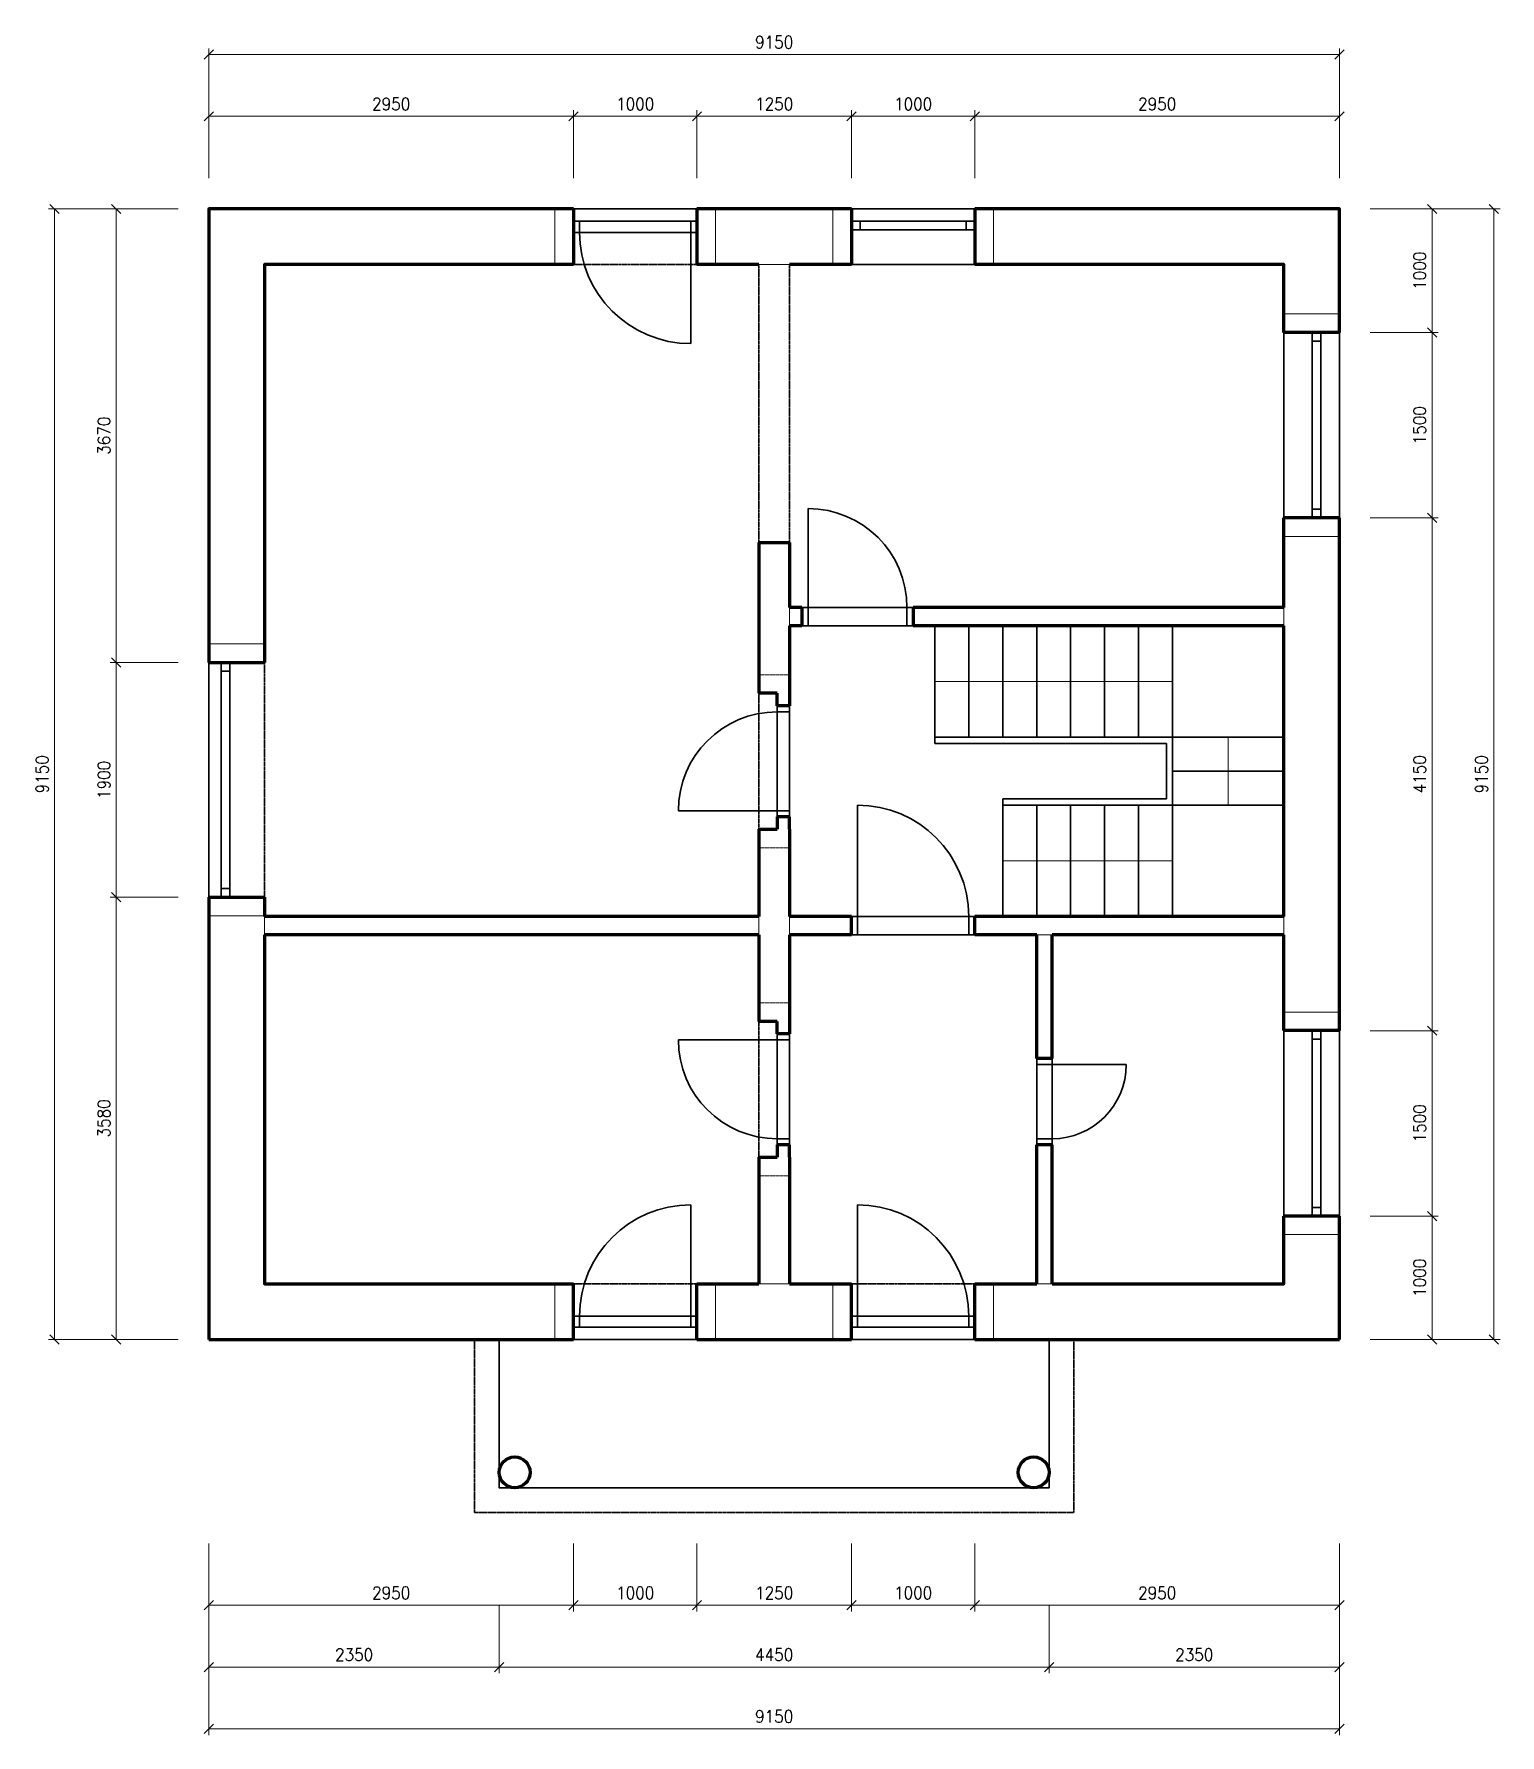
# Model space of a CAD drawing. Header units: millimetres. Extents: x 17280 to 29146, y 14848 to 28614.
import ezdxf

# ---------------------------------------------------------------- set-up
doc = ezdxf.new("R2010")
doc.units = ezdxf.units.MM
doc.header["$LTSCALE"] = 0.5
doc.header["$MEASUREMENT"] = 0
doc.linetypes.add('ACAD_ISO10W100', pattern=[18, 12, -3, 0, -3])
doc.linetypes.add('ACAD_ISO12W100', pattern=[21, 12, -3, 0, -3, 0, -3])
for name, color, linetype, lineweight in [('0.18', 51, 'Continuous', 18), ('0.25', 255, 'Continuous', 25), ('0.35', 6, 'Continuous', 35), ('0.7', 30, 'Continuous', 70)]:
    doc.layers.add(name, color=color, linetype=linetype, lineweight=lineweight)
doc.styles.add('MyTextStyle', font='romans.shx', dxfattribs={"width": 0.9})
doc.dimstyles.new('Standard SK ext', dxfattribs={"dimtxt": 100, "dimasz": 75, "dimexe": 50, "dimexo": 0, "dimgap": 50, "dimtad": 1, "dimdec": 0, "dimrnd": 5, "dimzin": 0, "dimdsep": 46, "dimtxsty": 'MyTextStyle', "dimblk": 'OBLIQUE', "dimcen": 0, "dimclrd": 51, "dimclre": 51, "dimadec": 0, "dimazin": 0, "dimtfac": 1, "dimtdec": 0, "dimtofl": 0, "dimtmove": 0, "dimatfit": 2, "dimfxl": 500, "dimfxlon": 1, "dimtolj": 1, "dimtzin": 0, "dimlwd": 18, "dimlwe": 18, "dimarcsym": 0})

# ---------------------------------------------------------------- blocks, each defined once
blk = doc.blocks.new('_Oblique')
at = {"color": 0, "linetype": 'ByBlock', "lineweight": -2}
blk.add_line((-0.5, -0.5), (0.5, 0.5), dxfattribs=at)
blk = doc.blocks.new('*D2')
at = {"layer": '0.25', "color": 51, "linetype": 'Continuous', "lineweight": 18, "transparency": 16777216}
for p, q in [((18696, 27448), (18696, 27998)), ((18696, 27948), (21646, 27948)), ((21646, 27448), (21646, 27998))]:
    blk.add_line(p, q, dxfattribs=at)
at = {"layer": 'Defpoints', "color": 0, "transparency": 16777216}
for p in [(21646, 27948), (18696, 27198), (21646, 27198)]:
    blk.add_point(p, dxfattribs=at)
at = {"layer": '0.25', "color": 51, "lineweight": 18, "transparency": 16777216, "xscale": 75, "yscale": 75, "zscale": 75, "rotation": 180}
blk.add_blockref('_Oblique', (18696, 27948), dxfattribs=at)
at = {"layer": '0.25', "color": 51, "lineweight": 18, "transparency": 16777216, "xscale": 75, "yscale": 75, "zscale": 75}
blk.add_blockref('_Oblique', (21646, 27948), dxfattribs=at)
at = {"layer": '0.25', "color": 0, "transparency": 16777216, "insert": (20171, 28048), "char_height": 100, "attachment_point": 5, "style": 'MyTextStyle'}
blk.add_mtext('\\A1;2950', dxfattribs=at)
blk = doc.blocks.new('*D3')
at = {"layer": '0.25', "color": 51, "linetype": 'Continuous', "lineweight": 18, "transparency": 16777216}
for p, q in [((21646, 27448), (21646, 27998)), ((21646, 27948), (22646, 27948)), ((22646, 27448), (22646, 27998))]:
    blk.add_line(p, q, dxfattribs=at)
at = {"layer": 'Defpoints', "color": 0, "transparency": 16777216}
for p in [(22646, 27948), (21646, 27198), (22646, 27198)]:
    blk.add_point(p, dxfattribs=at)
at = {"layer": '0.25', "color": 51, "lineweight": 18, "transparency": 16777216, "xscale": 75, "yscale": 75, "zscale": 75, "rotation": 180}
blk.add_blockref('_Oblique', (21646, 27948), dxfattribs=at)
at = {"layer": '0.25', "color": 51, "lineweight": 18, "transparency": 16777216, "xscale": 75, "yscale": 75, "zscale": 75}
blk.add_blockref('_Oblique', (22646, 27948), dxfattribs=at)
at = {"layer": '0.25', "color": 0, "transparency": 16777216, "insert": (22146, 28048), "char_height": 100, "attachment_point": 5, "style": 'MyTextStyle'}
blk.add_mtext('\\A1;1000', dxfattribs=at)
blk = doc.blocks.new('*D4')
at = {"layer": '0.25', "color": 51, "linetype": 'Continuous', "lineweight": 18, "transparency": 16777216}
for p, q in [((22646, 27448), (22646, 27998)), ((22646, 27948), (23896, 27948)), ((23896, 27448), (23896, 27998))]:
    blk.add_line(p, q, dxfattribs=at)
at = {"layer": 'Defpoints', "color": 0, "transparency": 16777216}
for p in [(23896, 27948), (22646, 27198), (23896, 27198)]:
    blk.add_point(p, dxfattribs=at)
at = {"layer": '0.25', "color": 51, "lineweight": 18, "transparency": 16777216, "xscale": 75, "yscale": 75, "zscale": 75, "rotation": 180}
blk.add_blockref('_Oblique', (22646, 27948), dxfattribs=at)
at = {"layer": '0.25', "color": 51, "lineweight": 18, "transparency": 16777216, "xscale": 75, "yscale": 75, "zscale": 75}
blk.add_blockref('_Oblique', (23896, 27948), dxfattribs=at)
at = {"layer": '0.25', "color": 0, "transparency": 16777216, "insert": (23271, 28048), "char_height": 100, "attachment_point": 5, "style": 'MyTextStyle'}
blk.add_mtext('\\A1;1250', dxfattribs=at)
blk = doc.blocks.new('*D5')
at = {"layer": '0.25', "color": 51, "linetype": 'Continuous', "lineweight": 18, "transparency": 16777216}
for p, q in [((23896, 27448), (23896, 27998)), ((23896, 27948), (24896, 27948)), ((24896, 27448), (24896, 27998))]:
    blk.add_line(p, q, dxfattribs=at)
at = {"layer": 'Defpoints', "color": 0, "transparency": 16777216}
for p in [(24896, 27948), (23896, 27198), (24896, 27198)]:
    blk.add_point(p, dxfattribs=at)
at = {"layer": '0.25', "color": 51, "lineweight": 18, "transparency": 16777216, "xscale": 75, "yscale": 75, "zscale": 75, "rotation": 180}
blk.add_blockref('_Oblique', (23896, 27948), dxfattribs=at)
at = {"layer": '0.25', "color": 51, "lineweight": 18, "transparency": 16777216, "xscale": 75, "yscale": 75, "zscale": 75}
blk.add_blockref('_Oblique', (24896, 27948), dxfattribs=at)
at = {"layer": '0.25', "color": 0, "transparency": 16777216, "insert": (24396, 28048), "char_height": 100, "attachment_point": 5, "style": 'MyTextStyle'}
blk.add_mtext('\\A1;1000', dxfattribs=at)
blk = doc.blocks.new('*D6')
at = {"layer": '0.25', "color": 51, "linetype": 'Continuous', "lineweight": 18, "transparency": 16777216}
for p, q in [((24896, 27448), (24896, 27998)), ((24896, 27948), (27846, 27948)), ((27846, 27448), (27846, 27998))]:
    blk.add_line(p, q, dxfattribs=at)
at = {"layer": 'Defpoints', "color": 0, "transparency": 16777216}
for p in [(27846, 27948), (24896, 27198), (27846, 27198)]:
    blk.add_point(p, dxfattribs=at)
at = {"layer": '0.25', "color": 51, "lineweight": 18, "transparency": 16777216, "xscale": 75, "yscale": 75, "zscale": 75, "rotation": 180}
blk.add_blockref('_Oblique', (24896, 27948), dxfattribs=at)
at = {"layer": '0.25', "color": 51, "lineweight": 18, "transparency": 16777216, "xscale": 75, "yscale": 75, "zscale": 75}
blk.add_blockref('_Oblique', (27846, 27948), dxfattribs=at)
at = {"layer": '0.25', "color": 0, "transparency": 16777216, "insert": (26371, 28048), "char_height": 100, "attachment_point": 5, "style": 'MyTextStyle'}
blk.add_mtext('\\A1;2950', dxfattribs=at)
blk = doc.blocks.new('*D7')
at = {"layer": '0.25', "color": 51, "linetype": 'Continuous', "lineweight": 18, "transparency": 16777216}
for p, q in [((18696, 27948), (18696, 28498)), ((27846, 27948), (27846, 28498)), ((18696, 28448), (27846, 28448))]:
    blk.add_line(p, q, dxfattribs=at)
at = {"layer": 'Defpoints', "color": 0, "transparency": 16777216}
for p in [(27846, 28448), (18696, 27198), (27846, 27198)]:
    blk.add_point(p, dxfattribs=at)
at = {"layer": '0.25', "color": 51, "lineweight": 18, "transparency": 16777216, "xscale": 75, "yscale": 75, "zscale": 75, "rotation": 180}
blk.add_blockref('_Oblique', (18696, 28448), dxfattribs=at)
at = {"layer": '0.25', "color": 51, "lineweight": 18, "transparency": 16777216, "xscale": 75, "yscale": 75, "zscale": 75}
blk.add_blockref('_Oblique', (27846, 28448), dxfattribs=at)
at = {"layer": '0.25', "color": 0, "transparency": 16777216, "insert": (23271, 28548), "char_height": 100, "attachment_point": 5, "style": 'MyTextStyle'}
blk.add_mtext('\\A1;9150', dxfattribs=at)
blk = doc.blocks.new('*D9')
at = {"layer": '0.25', "color": 51, "linetype": 'Continuous', "lineweight": 18, "transparency": 16777216}
for p, q in [((28096, 20548), (28646, 20548)), ((28596, 19048), (28596, 20548)), ((28096, 19048), (28646, 19048))]:
    blk.add_line(p, q, dxfattribs=at)
at = {"layer": 'Defpoints', "color": 0, "transparency": 16777216}
for p in [(27846, 20548), (28596, 20548), (27846, 19048)]:
    blk.add_point(p, dxfattribs=at)
at = {"layer": '0.25', "color": 51, "lineweight": 18, "transparency": 16777216, "xscale": 75, "yscale": 75, "zscale": 75}
for p, rotation in [((28596, 20548), 90), ((28596, 19048), 270)]:
    blk.add_blockref('_Oblique', p, dxfattribs=dict(at, rotation=rotation))
at = {"layer": '0.25', "color": 0, "transparency": 16777216, "insert": (28496, 19798), "char_height": 100, "attachment_point": 5, "rotation": 90, "style": 'MyTextStyle'}
blk.add_mtext('\\A1;1500', dxfattribs=at)
blk = doc.blocks.new('*D10')
at = {"layer": '0.25', "color": 51, "linetype": 'Continuous', "lineweight": 18, "transparency": 16777216}
for p, q in [((28096, 24698), (28646, 24698)), ((28596, 20548), (28596, 24698)), ((28096, 20548), (28646, 20548))]:
    blk.add_line(p, q, dxfattribs=at)
at = {"layer": 'Defpoints', "color": 0, "transparency": 16777216}
for p in [(27846, 24698), (28596, 24698), (27846, 20548)]:
    blk.add_point(p, dxfattribs=at)
at = {"layer": '0.25', "color": 51, "lineweight": 18, "transparency": 16777216, "xscale": 75, "yscale": 75, "zscale": 75}
for p, rotation in [((28596, 24698), 90), ((28596, 20548), 270)]:
    blk.add_blockref('_Oblique', p, dxfattribs=dict(at, rotation=rotation))
at = {"layer": '0.25', "color": 0, "transparency": 16777216, "insert": (28496, 22623), "char_height": 100, "attachment_point": 5, "rotation": 90, "style": 'MyTextStyle'}
blk.add_mtext('\\A1;4150', dxfattribs=at)
blk = doc.blocks.new('*D11')
at = {"layer": '0.25', "color": 51, "linetype": 'Continuous', "lineweight": 18, "transparency": 16777216}
for p, q in [((28096, 26198), (28646, 26198)), ((28596, 24698), (28596, 26198)), ((28096, 24698), (28646, 24698))]:
    blk.add_line(p, q, dxfattribs=at)
at = {"layer": 'Defpoints', "color": 0, "transparency": 16777216}
for p in [(27846, 26198), (28596, 26198), (27846, 24698)]:
    blk.add_point(p, dxfattribs=at)
at = {"layer": '0.25', "color": 51, "lineweight": 18, "transparency": 16777216, "xscale": 75, "yscale": 75, "zscale": 75}
for p, rotation in [((28596, 26198), 90), ((28596, 24698), 270)]:
    blk.add_blockref('_Oblique', p, dxfattribs=dict(at, rotation=rotation))
at = {"layer": '0.25', "color": 0, "transparency": 16777216, "insert": (28496, 25448), "char_height": 100, "attachment_point": 5, "rotation": 90, "style": 'MyTextStyle'}
blk.add_mtext('\\A1;1500', dxfattribs=at)
blk = doc.blocks.new('*D12')
at = {"layer": '0.25', "color": 51, "linetype": 'Continuous', "lineweight": 18, "transparency": 16777216}
for p, q in [((28096, 27198), (28646, 27198)), ((28596, 26198), (28596, 27198)), ((28096, 26198), (28646, 26198))]:
    blk.add_line(p, q, dxfattribs=at)
at = {"layer": 'Defpoints', "color": 0, "transparency": 16777216}
for p in [(27846, 27198), (28596, 27198), (27846, 26198)]:
    blk.add_point(p, dxfattribs=at)
at = {"layer": '0.25', "color": 51, "lineweight": 18, "transparency": 16777216, "xscale": 75, "yscale": 75, "zscale": 75}
for p, rotation in [((28596, 27198), 90), ((28596, 26198), 270)]:
    blk.add_blockref('_Oblique', p, dxfattribs=dict(at, rotation=rotation))
at = {"layer": '0.25', "color": 0, "transparency": 16777216, "insert": (28496, 26698), "char_height": 100, "attachment_point": 5, "rotation": 90, "style": 'MyTextStyle'}
blk.add_mtext('\\A1;1000', dxfattribs=at)
blk = doc.blocks.new('*D13')
at = {"layer": '0.25', "color": 51, "linetype": 'Continuous', "lineweight": 18, "transparency": 16777216}
for p, q in [((28596, 27198), (29146, 27198)), ((29096, 27198), (29096, 18048)), ((28596, 18048), (29146, 18048))]:
    blk.add_line(p, q, dxfattribs=at)
at = {"layer": 'Defpoints', "color": 0, "transparency": 16777216}
for p in [(27846, 27198), (27846, 18048), (29096, 18048)]:
    blk.add_point(p, dxfattribs=at)
at = {"layer": '0.25', "color": 51, "lineweight": 18, "transparency": 16777216, "xscale": 75, "yscale": 75, "zscale": 75}
for p, rotation in [((29096, 27198), 90), ((29096, 18048), 270)]:
    blk.add_blockref('_Oblique', p, dxfattribs=dict(at, rotation=rotation))
at = {"layer": '0.25', "color": 0, "transparency": 16777216, "insert": (28996, 22623), "char_height": 100, "attachment_point": 5, "rotation": 90, "style": 'MyTextStyle'}
blk.add_mtext('\\A1;9150', dxfattribs=at)
blk = doc.blocks.new('*D14')
at = {"layer": '0.25', "color": 51, "linetype": 'Continuous', "lineweight": 18, "transparency": 16777216}
for p, q in [((18696, 16398), (18696, 15848)), ((21646, 16398), (21646, 15848)), ((18696, 15898), (21646, 15898))]:
    blk.add_line(p, q, dxfattribs=at)
at = {"layer": 'Defpoints', "color": 0, "transparency": 16777216}
for p in [(18696, 18048), (21646, 18048), (21646, 15898)]:
    blk.add_point(p, dxfattribs=at)
at = {"layer": '0.25', "color": 51, "lineweight": 18, "transparency": 16777216, "xscale": 75, "yscale": 75, "zscale": 75, "rotation": 180}
blk.add_blockref('_Oblique', (18696, 15898), dxfattribs=at)
at = {"layer": '0.25', "color": 51, "lineweight": 18, "transparency": 16777216, "xscale": 75, "yscale": 75, "zscale": 75}
blk.add_blockref('_Oblique', (21646, 15898), dxfattribs=at)
at = {"layer": '0.25', "color": 0, "transparency": 16777216, "insert": (20171, 15998), "char_height": 100, "attachment_point": 5, "style": 'MyTextStyle'}
blk.add_mtext('\\A1;2950', dxfattribs=at)
blk = doc.blocks.new('*D15')
at = {"layer": '0.25', "color": 51, "linetype": 'Continuous', "lineweight": 18, "transparency": 16777216}
for p, q in [((21646, 16398), (21646, 15848)), ((22646, 16398), (22646, 15848)), ((21646, 15898), (22646, 15898))]:
    blk.add_line(p, q, dxfattribs=at)
at = {"layer": 'Defpoints', "color": 0, "transparency": 16777216}
for p in [(21646, 18048), (22646, 18048), (22646, 15898)]:
    blk.add_point(p, dxfattribs=at)
at = {"layer": '0.25', "color": 51, "lineweight": 18, "transparency": 16777216, "xscale": 75, "yscale": 75, "zscale": 75, "rotation": 180}
blk.add_blockref('_Oblique', (21646, 15898), dxfattribs=at)
at = {"layer": '0.25', "color": 51, "lineweight": 18, "transparency": 16777216, "xscale": 75, "yscale": 75, "zscale": 75}
blk.add_blockref('_Oblique', (22646, 15898), dxfattribs=at)
at = {"layer": '0.25', "color": 0, "transparency": 16777216, "insert": (22146, 15998), "char_height": 100, "attachment_point": 5, "style": 'MyTextStyle'}
blk.add_mtext('\\A1;1000', dxfattribs=at)
blk = doc.blocks.new('*D16')
at = {"layer": '0.25', "color": 51, "linetype": 'Continuous', "lineweight": 18, "transparency": 16777216}
for p, q in [((22646, 16398), (22646, 15848)), ((23896, 16398), (23896, 15848)), ((22646, 15898), (23896, 15898))]:
    blk.add_line(p, q, dxfattribs=at)
at = {"layer": 'Defpoints', "color": 0, "transparency": 16777216}
for p in [(22646, 18048), (23896, 18048), (23896, 15898)]:
    blk.add_point(p, dxfattribs=at)
at = {"layer": '0.25', "color": 51, "lineweight": 18, "transparency": 16777216, "xscale": 75, "yscale": 75, "zscale": 75, "rotation": 180}
blk.add_blockref('_Oblique', (22646, 15898), dxfattribs=at)
at = {"layer": '0.25', "color": 51, "lineweight": 18, "transparency": 16777216, "xscale": 75, "yscale": 75, "zscale": 75}
blk.add_blockref('_Oblique', (23896, 15898), dxfattribs=at)
at = {"layer": '0.25', "color": 0, "transparency": 16777216, "insert": (23271, 15998), "char_height": 100, "attachment_point": 5, "style": 'MyTextStyle'}
blk.add_mtext('\\A1;1250', dxfattribs=at)
blk = doc.blocks.new('*D17')
at = {"layer": '0.25', "color": 51, "linetype": 'Continuous', "lineweight": 18, "transparency": 16777216}
for p, q in [((23896, 16398), (23896, 15848)), ((24896, 16398), (24896, 15848)), ((23896, 15898), (24896, 15898))]:
    blk.add_line(p, q, dxfattribs=at)
at = {"layer": 'Defpoints', "color": 0, "transparency": 16777216}
for p in [(23896, 18048), (24896, 18048), (24896, 15898)]:
    blk.add_point(p, dxfattribs=at)
at = {"layer": '0.25', "color": 51, "lineweight": 18, "transparency": 16777216, "xscale": 75, "yscale": 75, "zscale": 75, "rotation": 180}
blk.add_blockref('_Oblique', (23896, 15898), dxfattribs=at)
at = {"layer": '0.25', "color": 51, "lineweight": 18, "transparency": 16777216, "xscale": 75, "yscale": 75, "zscale": 75}
blk.add_blockref('_Oblique', (24896, 15898), dxfattribs=at)
at = {"layer": '0.25', "color": 0, "transparency": 16777216, "insert": (24396, 15998), "char_height": 100, "attachment_point": 5, "style": 'MyTextStyle'}
blk.add_mtext('\\A1;1000', dxfattribs=at)
blk = doc.blocks.new('*D18')
at = {"layer": '0.25', "color": 51, "linetype": 'Continuous', "lineweight": 18, "transparency": 16777216}
for p, q in [((24896, 16398), (24896, 15848)), ((27846, 16398), (27846, 15848)), ((24896, 15898), (27846, 15898))]:
    blk.add_line(p, q, dxfattribs=at)
at = {"layer": 'Defpoints', "color": 0, "transparency": 16777216}
for p in [(24896, 18048), (27846, 18048), (27846, 15898)]:
    blk.add_point(p, dxfattribs=at)
at = {"layer": '0.25', "color": 51, "lineweight": 18, "transparency": 16777216, "xscale": 75, "yscale": 75, "zscale": 75, "rotation": 180}
blk.add_blockref('_Oblique', (24896, 15898), dxfattribs=at)
at = {"layer": '0.25', "color": 51, "lineweight": 18, "transparency": 16777216, "xscale": 75, "yscale": 75, "zscale": 75}
blk.add_blockref('_Oblique', (27846, 15898), dxfattribs=at)
at = {"layer": '0.25', "color": 0, "transparency": 16777216, "insert": (26371, 15998), "char_height": 100, "attachment_point": 5, "style": 'MyTextStyle'}
blk.add_mtext('\\A1;2950', dxfattribs=at)
blk = doc.blocks.new('*D19')
at = {"layer": '0.25', "color": 51, "linetype": 'Continuous', "lineweight": 18, "transparency": 16777216}
for p, q in [((28096, 19048), (28646, 19048)), ((28596, 19048), (28596, 18048)), ((28096, 18048), (28646, 18048))]:
    blk.add_line(p, q, dxfattribs=at)
at = {"layer": 'Defpoints', "color": 0, "transparency": 16777216}
for p in [(27846, 19048), (27846, 18048), (28596, 18048)]:
    blk.add_point(p, dxfattribs=at)
at = {"layer": '0.25', "color": 51, "lineweight": 18, "transparency": 16777216, "xscale": 75, "yscale": 75, "zscale": 75}
for p, rotation in [((28596, 19048), 90), ((28596, 18048), 270)]:
    blk.add_blockref('_Oblique', p, dxfattribs=dict(at, rotation=rotation))
at = {"layer": '0.25', "color": 0, "transparency": 16777216, "insert": (28496, 18548), "char_height": 100, "attachment_point": 5, "rotation": 90, "style": 'MyTextStyle'}
blk.add_mtext('\\A1;1000', dxfattribs=at)
blk = doc.blocks.new('*D20')
at = {"layer": '0.25', "color": 51, "linetype": 'Continuous', "lineweight": 18, "transparency": 16777216}
for p, q in [((18696, 15898), (18696, 15348)), ((21046, 15898), (21046, 15348)), ((18696, 15398), (21046, 15398))]:
    blk.add_line(p, q, dxfattribs=at)
at = {"layer": 'Defpoints', "color": 0, "transparency": 16777216}
for p in [(18696, 18048), (21046, 16848), (21046, 15398)]:
    blk.add_point(p, dxfattribs=at)
at = {"layer": '0.25', "color": 51, "lineweight": 18, "transparency": 16777216, "xscale": 75, "yscale": 75, "zscale": 75, "rotation": 180}
blk.add_blockref('_Oblique', (18696, 15398), dxfattribs=at)
at = {"layer": '0.25', "color": 51, "lineweight": 18, "transparency": 16777216, "xscale": 75, "yscale": 75, "zscale": 75}
blk.add_blockref('_Oblique', (21046, 15398), dxfattribs=at)
at = {"layer": '0.25', "color": 0, "transparency": 16777216, "insert": (19871, 15498), "char_height": 100, "attachment_point": 5, "style": 'MyTextStyle'}
blk.add_mtext('\\A1;2350', dxfattribs=at)
blk = doc.blocks.new('*D21')
at = {"layer": '0.25', "color": 51, "linetype": 'Continuous', "lineweight": 18, "transparency": 16777216}
for p, q in [((21046, 15898), (21046, 15348)), ((25496, 15898), (25496, 15348)), ((21046, 15398), (25496, 15398))]:
    blk.add_line(p, q, dxfattribs=at)
at = {"layer": 'Defpoints', "color": 0, "transparency": 16777216}
for p in [(21046, 16848), (25496, 16848), (25496, 15398)]:
    blk.add_point(p, dxfattribs=at)
at = {"layer": '0.25', "color": 51, "lineweight": 18, "transparency": 16777216, "xscale": 75, "yscale": 75, "zscale": 75, "rotation": 180}
blk.add_blockref('_Oblique', (21046, 15398), dxfattribs=at)
at = {"layer": '0.25', "color": 51, "lineweight": 18, "transparency": 16777216, "xscale": 75, "yscale": 75, "zscale": 75}
blk.add_blockref('_Oblique', (25496, 15398), dxfattribs=at)
at = {"layer": '0.25', "color": 0, "transparency": 16777216, "insert": (23271, 15498), "char_height": 100, "attachment_point": 5, "style": 'MyTextStyle'}
blk.add_mtext('\\A1;4450', dxfattribs=at)
blk = doc.blocks.new('*D22')
at = {"layer": '0.25', "color": 51, "linetype": 'Continuous', "lineweight": 18, "transparency": 16777216}
for p, q in [((25496, 15898), (25496, 15348)), ((27846, 15898), (27846, 15348)), ((25496, 15398), (27846, 15398))]:
    blk.add_line(p, q, dxfattribs=at)
at = {"layer": 'Defpoints', "color": 0, "transparency": 16777216}
for p in [(27846, 18048), (25496, 16848), (27846, 15398)]:
    blk.add_point(p, dxfattribs=at)
at = {"layer": '0.25', "color": 51, "lineweight": 18, "transparency": 16777216, "xscale": 75, "yscale": 75, "zscale": 75, "rotation": 180}
blk.add_blockref('_Oblique', (25496, 15398), dxfattribs=at)
at = {"layer": '0.25', "color": 51, "lineweight": 18, "transparency": 16777216, "xscale": 75, "yscale": 75, "zscale": 75}
blk.add_blockref('_Oblique', (27846, 15398), dxfattribs=at)
at = {"layer": '0.25', "color": 0, "transparency": 16777216, "insert": (26671, 15498), "char_height": 100, "attachment_point": 5, "style": 'MyTextStyle'}
blk.add_mtext('\\A1;2350', dxfattribs=at)
blk = doc.blocks.new('*D23')
at = {"layer": '0.25', "color": 51, "linetype": 'Continuous', "lineweight": 18, "transparency": 16777216}
for p, q in [((18696, 15398), (18696, 14848)), ((27846, 15398), (27846, 14848)), ((18696, 14898), (27846, 14898))]:
    blk.add_line(p, q, dxfattribs=at)
at = {"layer": 'Defpoints', "color": 0, "transparency": 16777216}
for p in [(18696, 18048), (27846, 18048), (27846, 14898)]:
    blk.add_point(p, dxfattribs=at)
at = {"layer": '0.25', "color": 51, "lineweight": 18, "transparency": 16777216, "xscale": 75, "yscale": 75, "zscale": 75, "rotation": 180}
blk.add_blockref('_Oblique', (18696, 14898), dxfattribs=at)
at = {"layer": '0.25', "color": 51, "lineweight": 18, "transparency": 16777216, "xscale": 75, "yscale": 75, "zscale": 75}
blk.add_blockref('_Oblique', (27846, 14898), dxfattribs=at)
at = {"layer": '0.25', "color": 0, "transparency": 16777216, "insert": (23271, 14998), "char_height": 100, "attachment_point": 5, "style": 'MyTextStyle'}
blk.add_mtext('\\A1;9150', dxfattribs=at)
blk = doc.blocks.new('*D24')
at = {"layer": '0.25', "color": 51, "linetype": 'Continuous', "lineweight": 18, "transparency": 16777216}
for p, q in [((18446, 21628), (17896, 21628)), ((17946, 18048), (17946, 21628)), ((18446, 18048), (17896, 18048))]:
    blk.add_line(p, q, dxfattribs=at)
at = {"layer": 'Defpoints', "color": 0, "transparency": 16777216}
for p in [(17946, 21628), (18696, 21628), (18696, 18048)]:
    blk.add_point(p, dxfattribs=at)
at = {"layer": '0.25', "color": 51, "lineweight": 18, "transparency": 16777216, "xscale": 75, "yscale": 75, "zscale": 75}
for p, rotation in [((17946, 21628), 90), ((17946, 18048), 270)]:
    blk.add_blockref('_Oblique', p, dxfattribs=dict(at, rotation=rotation))
at = {"layer": '0.25', "color": 0, "transparency": 16777216, "insert": (17846, 19838), "char_height": 100, "attachment_point": 5, "rotation": 90, "style": 'MyTextStyle'}
blk.add_mtext('\\A1;3580', dxfattribs=at)
blk = doc.blocks.new('*D25')
at = {"layer": '0.25', "color": 51, "linetype": 'Continuous', "lineweight": 18, "transparency": 16777216}
for p, q in [((18446, 23528), (17896, 23528)), ((17946, 21628), (17946, 23528)), ((18446, 21628), (17896, 21628))]:
    blk.add_line(p, q, dxfattribs=at)
at = {"layer": 'Defpoints', "color": 0, "transparency": 16777216}
for p in [(17946, 23528), (18696, 23528), (18696, 21628)]:
    blk.add_point(p, dxfattribs=at)
at = {"layer": '0.25', "color": 51, "lineweight": 18, "transparency": 16777216, "xscale": 75, "yscale": 75, "zscale": 75}
for p, rotation in [((17946, 23528), 90), ((17946, 21628), 270)]:
    blk.add_blockref('_Oblique', p, dxfattribs=dict(at, rotation=rotation))
at = {"layer": '0.25', "color": 0, "transparency": 16777216, "insert": (17846, 22578), "char_height": 100, "attachment_point": 5, "rotation": 90, "style": 'MyTextStyle'}
blk.add_mtext('\\A1;1900', dxfattribs=at)
blk = doc.blocks.new('*D26')
at = {"layer": '0.25', "color": 51, "linetype": 'Continuous', "lineweight": 18, "transparency": 16777216}
for p, q in [((18446, 27198), (17896, 27198)), ((17946, 23528), (17946, 27198)), ((18446, 23528), (17896, 23528))]:
    blk.add_line(p, q, dxfattribs=at)
at = {"layer": 'Defpoints', "color": 0, "transparency": 16777216}
for p in [(17946, 27198), (18696, 27198), (18696, 23528)]:
    blk.add_point(p, dxfattribs=at)
at = {"layer": '0.25', "color": 51, "lineweight": 18, "transparency": 16777216, "xscale": 75, "yscale": 75, "zscale": 75}
for p, rotation in [((17946, 27198), 90), ((17946, 23528), 270)]:
    blk.add_blockref('_Oblique', p, dxfattribs=dict(at, rotation=rotation))
at = {"layer": '0.25', "color": 0, "transparency": 16777216, "insert": (17846, 25363), "char_height": 100, "attachment_point": 5, "rotation": 90, "style": 'MyTextStyle'}
blk.add_mtext('\\A1;3670', dxfattribs=at)
blk = doc.blocks.new('*D27')
at = {"layer": '0.25', "color": 51, "linetype": 'Continuous', "lineweight": 18, "transparency": 16777216}
for p, q in [((17946, 27198), (17396, 27198)), ((17446, 27198), (17446, 18048)), ((17946, 18048), (17396, 18048))]:
    blk.add_line(p, q, dxfattribs=at)
at = {"layer": 'Defpoints', "color": 0, "transparency": 16777216}
for p in [(18696, 27198), (17446, 18048), (18696, 18048)]:
    blk.add_point(p, dxfattribs=at)
at = {"layer": '0.25', "color": 51, "lineweight": 18, "transparency": 16777216, "xscale": 75, "yscale": 75, "zscale": 75}
for p, rotation in [((17446, 27198), 90), ((17446, 18048), 270)]:
    blk.add_blockref('_Oblique', p, dxfattribs=dict(at, rotation=rotation))
at = {"layer": '0.25', "color": 0, "transparency": 16777216, "insert": (17346, 22623), "char_height": 100, "attachment_point": 5, "rotation": 90, "style": 'MyTextStyle'}
blk.add_mtext('\\A1;9150', dxfattribs=at)

msp = doc.modelspace()

# ---------------------------------------------------------------- linework, layer by layer
at = {"layer": '0.18', "linetype": 'ACAD_ISO12W100', "ltscale": 0.5}
for p, q in [((21495.6, 26748.3), (21495.6, 27198.3)), ((22795.6, 26748.3), (22795.6, 27198.3)), ((23745.6, 26748.3), (23745.6, 27198.3)), ((25045.6, 26748.3), (25045.6, 27198.3)), ((27845.6, 26348.3), (27395.6, 26348.3)), ((27845.6, 24548.3), (27395.6, 24548.3)), ((19145.6, 23678.3), (18695.6, 23678.3)), ((19145.6, 21478.3), (18695.6, 21478.3)), ((27845.6, 20698.3), (27395.6, 20698.3)), ((27845.6, 18898.3), (27395.6, 18898.3)), ((21495.6, 18498.3), (21495.6, 18048.3)), ((22795.6, 18498.3), (22795.6, 18048.3)), ((23745.6, 18498.3), (23745.6, 18048.3)), ((25045.6, 18498.3), (25045.6, 18048.3))]:
    msp.add_line(p, q, dxfattribs=at)
at = {"layer": '0.18'}
for p, q in [((23145.6, 26748.3), (23395.6, 26748.3)), ((23395.6, 23973.3), (23395.6, 23823.3)), ((27395.6, 23973.3), (27395.6, 23823.3)), ((26495.6, 23373.3), (24570.6, 23373.3)), ((26945.6, 22373.3), (26945.6, 22923.3)), ((25120.6, 21923.3), (26495.6, 21923.3)), ((19145.6, 21473.3), (19145.6, 21323.3)), ((23145.6, 21473.3), (23145.6, 21323.3)), ((23395.6, 21473.3), (23395.6, 21323.3)), ((27395.6, 21473.3), (27395.6, 21323.3)), ((25520.6, 21323.3), (25395.6, 21323.3)), ((23145.6, 18498.3), (23395.6, 18498.3)), ((25395.6, 18498.3), (25520.6, 18498.3))]:
    msp.add_line(p, q, dxfattribs=at)
at = {"layer": '0.18', "linetype": 'ACAD_ISO12W100', "ltscale": 0.4}
for p, q in [((23145.6, 23428.3), (23395.6, 23428.3)), ((23145.6, 22028.3), (23395.6, 22028.3)), ((23145.6, 20773.3), (23395.6, 20773.3)), ((23145.6, 19373.3), (23395.6, 19373.3))]:
    msp.add_line(p, q, dxfattribs=at)
at = {"layer": '0.35'}
for p, q in [((21645.6, 27198.3), (22645.6, 27198.3)), ((24895.6, 27198.3), (23895.6, 27198.3)), ((22645.6, 27098.3), (21645.6, 27098.3)), ((22645.6, 27008.3), (21645.6, 27008.3)), ((21695.6, 27008.3), (21695.6, 27098.3)), ((22595.6, 27008.3), (22595.6, 27098.3)), ((22595.6, 27008.3), (22595.6, 26108.3)), ((23895.6, 27098.3), (24895.6, 27098.3)), ((23895.6, 27028.3), (24895.6, 27028.3)), ((23965.6, 27028.3), (23965.6, 27098.3)), ((24825.6, 27028.3), (24825.6, 27098.3)), ((24895.6, 26748.3), (23895.6, 26748.3)), ((27395.6, 26198.3), (27395.6, 24698.3)), ((27625.6, 24698.3), (27625.6, 26198.3)), ((27695.6, 26198.3), (27695.6, 24698.3)), ((27845.6, 26198.3), (27845.6, 24698.3)), ((27620.6, 26128.3), (27695.6, 26128.3)), ((23545.6, 23973.3), (23545.6, 24773.3)), ((27695.6, 24768.3), (27625.6, 24768.3)), ((23495.6, 23973.3), (24395.6, 23973.3)), ((23545.6, 23973.3), (23545.6, 23823.3)), ((24345.6, 23973.3), (24345.6, 23823.3)), ((23495.6, 23823.3), (24395.6, 23823.3)), ((24570.6, 22923.3), (24570.6, 23823.3)), ((24845.6, 22923.3), (24845.6, 23823.3)), ((25120.6, 22923.3), (25120.6, 23823.3)), ((25395.6, 22923.3), (25395.6, 23823.3)), ((25670.6, 22923.3), (25670.6, 23823.3)), ((25945.6, 22923.3), (25945.6, 23823.3)), ((26220.6, 22923.3), (26220.6, 23823.3)), ((26495.6, 22923.3), (26495.6, 23823.3)), ((18695.6, 23528.3), (18695.6, 21628.3)), ((18795.6, 23528.3), (18795.6, 21628.3)), ((18795.6, 23458.3), (18865.6, 23458.3)), ((18865.6, 23528.3), (18865.6, 21628.3)), ((23295.6, 22278.3), (23295.6, 23178.3)), ((23395.6, 23128.3), (23295.6, 23128.3)), ((23395.6, 22278.3), (23395.6, 23178.3)), ((24845.6, 22923.3), (24570.6, 22923.3)), ((24570.6, 22873.3), (24570.6, 22923.3)), ((26445.6, 22873.3), (24570.6, 22873.3)), ((25120.6, 22923.3), (24845.6, 22923.3)), ((25395.6, 22923.3), (25120.6, 22923.3)), ((25670.6, 22923.3), (25395.6, 22923.3)), ((25945.6, 22923.3), (25670.6, 22923.3)), ((26220.6, 22923.3), (25945.6, 22923.3)), ((26495.6, 22923.3), (26220.6, 22923.3)), ((26445.6, 22423.3), (26445.6, 22873.3)), ((27395.6, 22923.3), (26495.6, 22923.3)), ((26495.6, 22923.3), (26495.6, 22373.3)), ((27395.6, 22648.3), (26495.6, 22648.3)), ((23295.6, 22328.3), (22495.6, 22328.3)), ((23395.6, 22328.3), (23295.6, 22328.3)), ((23945.6, 21473.3), (23945.6, 22373.3)), ((25120.6, 22373.3), (25120.6, 22423.3)), ((25120.6, 22423.3), (26445.6, 22423.3)), ((25395.6, 22373.3), (25120.6, 22373.3)), ((25120.6, 22373.3), (25120.6, 21473.3)), ((25670.6, 22373.3), (25395.6, 22373.3)), ((25395.6, 22373.3), (25395.6, 21473.3)), ((25945.6, 22373.3), (25670.6, 22373.3)), ((25670.6, 22373.3), (25670.6, 21473.3)), ((26220.6, 22373.3), (25945.6, 22373.3)), ((25945.6, 22373.3), (25945.6, 21473.3)), ((26495.6, 22373.3), (26220.6, 22373.3)), ((26220.6, 22373.3), (26220.6, 21473.3)), ((27395.6, 22373.3), (26495.6, 22373.3)), ((26495.6, 22373.3), (26495.6, 21473.3)), ((18795.6, 21698.3), (18865.6, 21698.3)), ((23895.6, 21473.3), (24895.6, 21473.3)), ((23945.6, 21323.3), (23945.6, 21473.3)), ((24845.6, 21323.3), (24845.6, 21473.3)), ((23895.6, 21323.3), (24895.6, 21323.3)), ((23295.6, 20523.3), (23295.6, 19623.3)), ((23395.6, 20523.3), (23395.6, 19623.3)), ((27395.6, 20548.3), (27395.6, 19048.3)), ((27625.6, 19048.3), (27625.6, 20548.3)), ((27695.6, 20548.3), (27695.6, 19048.3)), ((27845.6, 20548.3), (27845.6, 19048.3)), ((23295.6, 20473.3), (22495.6, 20473.3)), ((23395.6, 20473.3), (23295.6, 20473.3)), ((27620.6, 20478.3), (27695.6, 20478.3)), ((25395.6, 20323.3), (25395.6, 19623.3)), ((25520.6, 20273.3), (25395.6, 20273.3)), ((25520.6, 20323.3), (25520.6, 19623.3)), ((25520.6, 20273.3), (26120.6, 20273.3)), ((23395.6, 19673.3), (23295.6, 19673.3)), ((25520.6, 19673.3), (25395.6, 19673.3)), ((22595.6, 18238.3), (22595.6, 19138.3)), ((23945.6, 18238.3), (23945.6, 19138.3)), ((27695.6, 19118.3), (27625.6, 19118.3)), ((22645.6, 18238.3), (21645.6, 18238.3)), ((21695.6, 18238.3), (21695.6, 18148.3)), ((22595.6, 18238.3), (22595.6, 18148.3)), ((23895.6, 18238.3), (24895.6, 18238.3)), ((23945.6, 18238.3), (23945.6, 18148.3)), ((24845.6, 18238.3), (24845.6, 18148.3)), ((22645.6, 18148.3), (21645.6, 18148.3)), ((21645.6, 18048.3), (22645.6, 18048.3)), ((23895.6, 18148.3), (24895.6, 18148.3)), ((24895.6, 18048.3), (23895.6, 18048.3))]:
    msp.add_line(p, q, dxfattribs=at)
at = {"layer": '0.35', "linetype": 'ACAD_ISO10W100'}
for p, q in [((21645.6, 26748.3), (22645.6, 26748.3)), ((23145.6, 26748.3), (23145.6, 24498.3)), ((23395.6, 26748.3), (23395.6, 24498.3)), ((19145.6, 23528.3), (19145.6, 21628.3)), ((23145.6, 22178.3), (23145.6, 23278.3)), ((23145.6, 20623.3), (23145.6, 19523.3)), ((21645.6, 18498.3), (22645.6, 18498.3)), ((24895.6, 18498.3), (23895.6, 18498.3))]:
    msp.add_line(p, q, dxfattribs=at)
msp.add_lwpolyline([(20845.6, 18048.3), (20845.6, 16648.3), (25695.6, 16648.3), (25695.6, 18048.3)], dxfattribs=at)
at = {"layer": '0.35'}
msp.add_lwpolyline([(21045.6, 18048.3), (21045.6, 16848.3), (25495.6, 16848.3), (25495.6, 18048.3)], dxfattribs=at)
for centre, radius, start, end in [((22595.6, 27008.3), 900, 180, 270), ((23545.6, 23973.3), 800, 0, 90), ((23295.6, 22328.3), 800, 90, 180), ((23945.6, 21473.3), 900, 0, 90), ((23295.6, 20473.3), 800, 180, 270), ((25520.6, 20273.3), 600, 270, 0), ((22595.6, 18238.3), 900, 90, 180), ((23945.6, 18238.3), 900, 0, 90)]:
    msp.add_arc(centre, radius, start, end, dxfattribs=at)
at = {"layer": '0.7'}
for p, q in [((21645.6, 27198.3), (21645.6, 26748.3)), ((22645.6, 27198.3), (22645.6, 26748.3)), ((23895.6, 27198.3), (23895.6, 26748.3)), ((24895.6, 27198.3), (24895.6, 26748.3)), ((27845.6, 26198.3), (27395.6, 26198.3)), ((27845.6, 24698.3), (27395.6, 24698.3)), ((23145.6, 24498.3), (23395.6, 24498.3)), ((23145.6, 24498.3), (23145.6, 23278.3)), ((23395.6, 24498.3), (23395.6, 23973.3)), ((23495.6, 23973.3), (23395.6, 23973.3)), ((23495.6, 23973.3), (23495.6, 23823.3)), ((27395.6, 23973.3), (24395.6, 23973.3)), ((24395.6, 23973.3), (24395.6, 23823.3)), ((23395.6, 23823.3), (23395.6, 23278.3)), ((23495.6, 23823.3), (23395.6, 23823.3)), ((27395.6, 23823.3), (24395.6, 23823.3)), ((18695.6, 23528.3), (19145.6, 23528.3)), ((23295.6, 23278.3), (23145.6, 23278.3)), ((23295.6, 23178.3), (23295.6, 23278.3)), ((23395.6, 23278.3), (23395.6, 23178.3)), ((23395.6, 23178.3), (23295.6, 23178.3)), ((23145.6, 22178.3), (23295.6, 22178.3)), ((23145.6, 22178.3), (23145.6, 21473.3)), ((23395.6, 22278.3), (23295.6, 22278.3)), ((23295.6, 22278.3), (23295.6, 22178.3)), ((23395.6, 22178.3), (23395.6, 22278.3)), ((23395.6, 22178.3), (23395.6, 21473.3)), ((18695.6, 21628.3), (19145.6, 21628.3)), ((18695.6, 21628.3), (18695.6, 18048.3)), ((23145.6, 21473.3), (19145.6, 21473.3)), ((23895.6, 21473.3), (23395.6, 21473.3)), ((23895.6, 21323.3), (23895.6, 21473.3)), ((27395.6, 21473.3), (24895.6, 21473.3)), ((24895.6, 21323.3), (24895.6, 21473.3)), ((23145.6, 21323.3), (19145.6, 21323.3)), ((23145.6, 21323.3), (23145.6, 20623.3)), ((23895.6, 21323.3), (23395.6, 21323.3)), ((23395.6, 21323.3), (23395.6, 20623.3)), ((25395.6, 21323.3), (24895.6, 21323.3)), ((25395.6, 20323.3), (25395.6, 21323.3)), ((27395.6, 21323.3), (25520.6, 21323.3)), ((25520.6, 20323.3), (25520.6, 21323.3)), ((23295.6, 20623.3), (23145.6, 20623.3)), ((23295.6, 20523.3), (23295.6, 20623.3)), ((23395.6, 20523.3), (23295.6, 20523.3)), ((23395.6, 20623.3), (23395.6, 20523.3)), ((27845.6, 20548.3), (27395.6, 20548.3)), ((25520.6, 20323.3), (25395.6, 20323.3)), ((23395.6, 19623.3), (23295.6, 19623.3)), ((23295.6, 19623.3), (23295.6, 19523.3)), ((23395.6, 19523.3), (23395.6, 19623.3)), ((25395.6, 18498.3), (25395.6, 19623.3)), ((25520.6, 19623.3), (25395.6, 19623.3)), ((25520.6, 18498.3), (25520.6, 19623.3)), ((23145.6, 19523.3), (23295.6, 19523.3)), ((23145.6, 19523.3), (23145.6, 18498.3)), ((23395.6, 19523.3), (23395.6, 18498.3)), ((27845.6, 19048.3), (27395.6, 19048.3)), ((27845.6, 18048.3), (27845.6, 19048.3)), ((21645.6, 18048.3), (21645.6, 18498.3)), ((22645.6, 18048.3), (22645.6, 18498.3)), ((23895.6, 18048.3), (23895.6, 18498.3)), ((24895.6, 18048.3), (24895.6, 18498.3)), ((18695.6, 18048.3), (21645.6, 18048.3)), ((24895.6, 18048.3), (27845.6, 18048.3))]:
    msp.add_line(p, q, dxfattribs=at)
for points in [[(21645.6, 27198.3), (18695.6, 27198.3), (18695.6, 23528.3)], [(23895.6, 27198.3), (22645.6, 27198.3)], [(27845.6, 26198.3), (27845.6, 27198.3), (24895.6, 27198.3)], [(21645.6, 26748.3), (19145.6, 26748.3), (19145.6, 23528.3)], [(23145.6, 26748.3), (22645.6, 26748.3)], [(23895.6, 26748.3), (23395.6, 26748.3)], [(27395.6, 26198.3), (27395.6, 26748.3), (24895.6, 26748.3)], [(27395.6, 23973.3), (27395.6, 24698.3)], [(27845.6, 20548.3), (27845.6, 24698.3)], [(27395.6, 21473.3), (27395.6, 23823.3)], [(19145.6, 21628.3), (19145.6, 21473.3)], [(19145.6, 21323.3), (19145.6, 18498.3), (21645.6, 18498.3)], [(27395.6, 20548.3), (27395.6, 21323.3)], [(25520.6, 18498.3), (27395.6, 18498.3), (27395.6, 19048.3)], [(22645.6, 18498.3), (23145.6, 18498.3)], [(23395.6, 18498.3), (23895.6, 18498.3)], [(24895.6, 18498.3), (25395.6, 18498.3)], [(22645.6, 18048.3), (23895.6, 18048.3)]]:
    msp.add_lwpolyline(points, dxfattribs=at)
for centre in [(21170.6, 16973.3), (25370.6, 16973.3)]:
    msp.add_circle(centre, 125, dxfattribs=at)

# ---------------------------------------------------------------- dimensions: what is measured, and where the dimension line sits
at = {"layer": '0.25'}
for base, p1, p2, picture, middle in [((27845.6, 28448.3), (18695.6, 27198.3), (27845.6, 27198.3), '*D7', (23270.6, 28548.3)), ((21645.6, 27948.3), (18695.6, 27198.3), (21645.6, 27198.3), '*D2', (20170.6, 28048.3)), ((21645.6, 15898.3), (18695.6, 18048.3), (21645.6, 18048.3), '*D14', (20170.6, 15998.3)), ((21045.6, 15398.3), (18695.6, 18048.3), (21045.6, 16848.3), '*D20', (19870.6, 15498.3)), ((27845.6, 14898.3), (18695.6, 18048.3), (27845.6, 18048.3), '*D23', (23270.6, 14998.3)), ((22645.6, 15898.3), (21645.6, 18048.3), (22645.6, 18048.3), '*D15', (22145.6, 15998.3)), ((23895.6, 15898.3), (22645.6, 18048.3), (23895.6, 18048.3), '*D16', (23270.6, 15998.3)), ((24895.6, 15898.3), (23895.6, 18048.3), (24895.6, 18048.3), '*D17', (24395.6, 15998.3)), ((27845.6, 15898.3), (24895.6, 18048.3), (27845.6, 18048.3), '*D18', (26370.6, 15998.3)), ((27845.6, 15398.3), (25495.6, 16848.3), (27845.6, 18048.3), '*D22', (26670.6, 15498.3)), ((25495.6, 15398.3), (21045.6, 16848.3), (25495.6, 16848.3), '*D21', (23270.6, 15498.3))]:
    dim = msp.add_linear_dim(base=base, p1=p1, p2=p2, dimstyle='Standard SK ext', dxfattribs=at)
    dim.commit()
    dim.dimension.update_dxf_attribs({"geometry": picture, "text_midpoint": middle})
for base, p1, p2, picture, middle in [((22645.6, 27948.3), (21645.6, 27198.3), (22645.6, 27198.3), '*D3', (22145.6, 28048.3)), ((23895.6, 27948.3), (22645.6, 27198.3), (23895.6, 27198.3), '*D4', (23270.6, 28048.3)), ((24895.6, 27948.3), (23895.6, 27198.3), (24895.6, 27198.3), '*D5', (24395.6, 28048.3)), ((27845.6, 27948.3), (24895.6, 27198.3), (27845.6, 27198.3), '*D6', (26370.6, 28048.3))]:
    dim = msp.add_linear_dim(base=base, p1=p1, p2=p2, dimstyle='Standard SK ext', override={"dimtmove": 1}, dxfattribs=at)
    dim.commit()
    dim.dimension.update_dxf_attribs({"geometry": picture, "text_midpoint": middle})
for base, p1, p2, angle, picture, middle in [((17445.6, 18048.3), (18695.6, 27198.3), (18695.6, 18048.3), 90, '*D27', (17345.6, 22623.3)), ((17945.6, 27198.3), (18695.6, 23528.3), (18695.6, 27198.3), 270, '*D26', (17845.6, 25363.3)), ((28595.6, 27198.3), (27845.6, 26198.3), (27845.6, 27198.3), 270, '*D12', (28495.6, 26698.3)), ((29095.6, 18048.3), (27845.6, 27198.3), (27845.6, 18048.3), 90, '*D13', (28995.6, 22623.3)), ((28595.6, 26198.3), (27845.6, 24698.3), (27845.6, 26198.3), 270, '*D11', (28495.6, 25448.3)), ((28595.6, 24698.3), (27845.6, 20548.3), (27845.6, 24698.3), 270, '*D10', (28495.6, 22623.3)), ((17945.6, 23528.3), (18695.6, 21628.3), (18695.6, 23528.3), 270, '*D25', (17845.6, 22578.3)), ((17945.6, 21628.3), (18695.6, 18048.3), (18695.6, 21628.3), 270, '*D24', (17845.6, 19838.3)), ((28595.6, 20548.3), (27845.6, 19048.3), (27845.6, 20548.3), 270, '*D9', (28495.6, 19798.3))]:
    dim = msp.add_linear_dim(base=base, p1=p1, p2=p2, angle=angle, dimstyle='Standard SK ext', dxfattribs=at)
    dim.commit()
    dim.dimension.update_dxf_attribs({"geometry": picture, "text_midpoint": middle})
dim = msp.add_linear_dim(base=(28595.6, 18048.3), p1=(27845.6, 19048.3), p2=(27845.6, 18048.3), angle=270, dimstyle='Standard SK ext', override={"dimtmove": 1}, dxfattribs=at)
dim.commit()
dim.dimension.update_dxf_attribs({"geometry": '*D19', "text_midpoint": (28495.6, 18548.3)})

doc.saveas('drawing.dxf')
